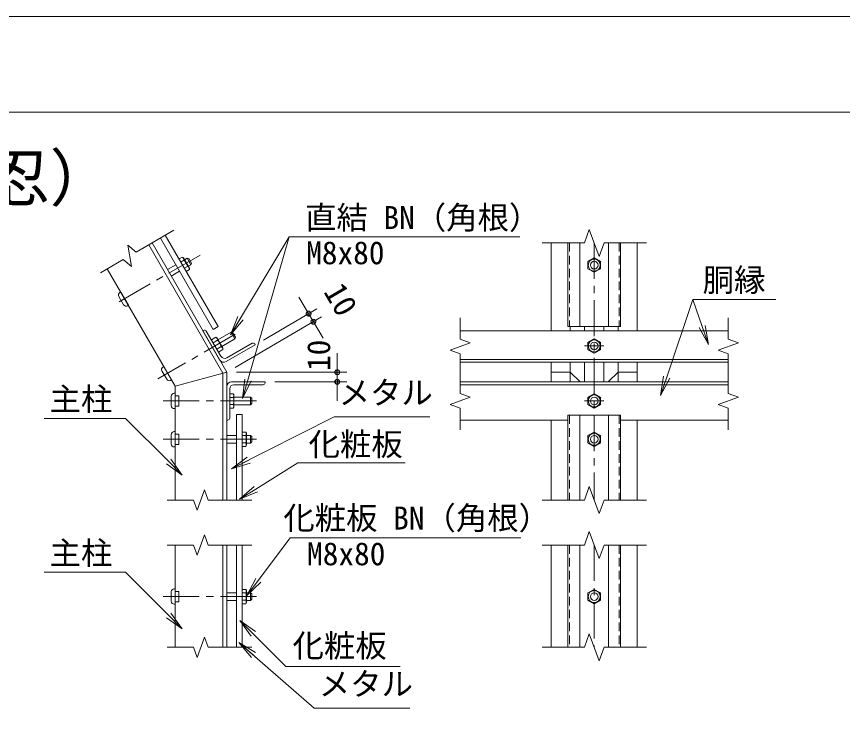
# Model space of a CAD drawing. Units: millimetres, scale not verified. Extents: x -4200 to 4200, y -2970 to 2970.
# Drawn here: x 750 to 2475, y 1505 to 2970 of the extents above; entities that cross this region are included whole.
import ezdxf
from ezdxf.enums import TextEntityAlignment as Align

# ---------------------------------------------------------------- set-up
doc = ezdxf.new("R2010")
doc.units = ezdxf.units.MM
doc.header["$LTSCALE"] = 15
doc.linetypes.add('CHAIN1', pattern=[8, 5, -1, 1, -1])
doc.linetypes.add('DASHED1', pattern=[1.8, 1.2, -0.6])
doc.layers.add('0-0_D-TTL-TXT', color=7, linetype='Continuous')
for name, color, linetype, lineweight in [('0-3_D-STR1', 1, 'Continuous', 9), ('0-4_D-BMK', 2, 'CHAIN1', 9), ('0-7_D-STR-DIM', 7, 'Continuous', 9), ('0-8_0', 7, 'Continuous', 9), ('0-A_D-STR3', 3, 'Continuous', 9), ('0-B_D-STR-TXT', 7, 'Continuous', 9), ('0-D_D-TTL', 2, 'Continuous', 9)]:
    doc.layers.add(name, color=color, linetype=linetype, lineweight=lineweight)
doc.styles.add('ＭＳ ゴシック', font='')
doc.styles.get('ＭＳ ゴシック').set_extended_font_data('MS Gothic')

# ---------------------------------------------------------------- blocks, each defined once
blk = doc.blocks.new('_DotSmall')
at = {"layer": '0-8_0'}
for p, q in [((1.119, 1.5), (-1.119, 1.5)), ((1.834, -0.371), (-1.834, -0.371))]:
    blk.add_line(p, q, dxfattribs=at)
for points in [[(1.875, 0), (1.86, 0.235), (1.816, 0.466), (1.743, 0.69), (1.643, 0.903), (1.517, 1.102), (1.367, 1.284), (1.195, 1.445), (1.005, 1.583), (0.798, 1.697), (0.579, 1.783), (0.351, 1.842), (0.118, 1.871), (-0.118, 1.871), (-0.351, 1.842), (-0.579, 1.783), (-0.798, 1.697), (-1.005, 1.583), (-1.195, 1.445), (-1.367, 1.284), (-1.517, 1.102), (-1.643, 0.903), (-1.743, 0.69), (-1.816, 0.466), (-1.86, 0.235), (-1.875, 0), (0, 0)], [(-1.875, 0), (-1.86, -0.235), (-1.816, -0.466), (-1.743, -0.69), (-1.643, -0.903), (-1.517, -1.102), (-1.367, -1.284), (-1.195, -1.445), (-1.005, -1.583), (-0.798, -1.697), (-0.579, -1.783), (-0.351, -1.842), (-0.118, -1.871), (0.118, -1.871), (0.351, -1.842), (0.579, -1.783), (0.798, -1.697), (1.005, -1.583), (1.195, -1.445), (1.367, -1.284), (1.517, -1.102), (1.643, -0.903), (1.743, -0.69), (1.816, -0.466), (1.86, -0.235), (1.875, 0), (0, 0)]]:
    blk.add_lwpolyline(points, close=True, dxfattribs=at)
blk = doc.blocks.new('MLeader2')
at = {"layer": '0-B_D-STR-TXT'}
blk.add_line((1239.61, 1675.01), (1216.04, 1708.01), dxfattribs=at)
for points in [[(1249.04, 1684.44), (1216.04, 1708.01), (1244.33, 1679.72)], [(1244.33, 1679.72), (1312.25, 1611.8), (1543.67, 1611.8), (1550.87, 1611.8)]]:
    blk.add_lwpolyline(points, dxfattribs=at)
blk = doc.blocks.new('MLeader3')
at = {"layer": '0-8_0'}
blk.add_line((1253.01, 1976.66), (1215.52, 1961.2), dxfattribs=at)
for points in [[(1249.49, 1982.32), (1337.28, 2036.91), (1554.49, 2036.91), (1561.69, 2036.91)], [(1245.96, 1987.98), (1215.52, 1961.2), (1249.49, 1982.32)]]:
    blk.add_lwpolyline(points, dxfattribs=at)
blk = doc.blocks.new('MLeader4')
at = {"layer": '0-8_0'}
blk.add_line((1072.34, 1723.04), (1095.91, 1690.05), dxfattribs=at)
for points in [[(1067.62, 1718.33), (977.41, 1808.55), (815.01, 1808.55), (807.81, 1808.55)], [(1062.91, 1713.62), (1095.91, 1690.05), (1067.62, 1718.33)]]:
    blk.add_lwpolyline(points, dxfattribs=at)
blk = doc.blocks.new('MLeader5')
at = {"layer": '0-8_0'}
blk.add_line((1072.34, 2044.67), (1095.91, 2011.67), dxfattribs=at)
for points in [[(1067.62, 2039.95), (977.41, 2130.17), (815.01, 2130.17), (807.81, 2130.17)], [(1062.91, 2035.24), (1095.91, 2011.67), (1067.62, 2039.95)]]:
    blk.add_lwpolyline(points, dxfattribs=at)
blk = doc.blocks.new('MLeader6')
at = {"layer": '0-8_0'}
blk.add_line((2113.99, 2213.96), (2094.88, 2178.2), dxfattribs=at)
for points in [[(2107.68, 2216.1), (2162.59, 2378.67), (2328.34, 2378.67), (2335.54, 2378.67)], [(2101.36, 2218.23), (2094.88, 2178.2), (2107.68, 2216.1)]]:
    blk.add_lwpolyline(points, dxfattribs=at)
blk = doc.blocks.new('MLeader17')
at = {"layer": '0-8_0'}
blk.add_line((1260.17, 1787.75), (1230.87, 1759.72), dxfattribs=at)
for points in [[(1254.83, 1791.75), (1321.37, 1880.64), (1795.54, 1880.64), (1802.74, 1880.64)], [(1249.5, 1795.74), (1230.87, 1759.72), (1254.83, 1791.75)]]:
    blk.add_lwpolyline(points, dxfattribs=at)
blk = doc.blocks.new('MLeader19')
at = {"layer": '0-8_0'}
blk.add_line((1239.52, 2208.24), (1222.04, 2171.65), dxfattribs=at)
for points in [[(1233.12, 2210.09), (1319.48, 2509.77), (1793.66, 2509.77), (1800.86, 2509.77)], [(1226.71, 2211.94), (1222.04, 2171.65), (1233.12, 2210.09)]]:
    blk.add_lwpolyline(points, dxfattribs=at)
blk = doc.blocks.new('_Open')
at = {"layer": '0-8_0'}
blk.add_line((-15, 2.5), (0, 0), dxfattribs=at)
blk.add_lwpolyline([(-15, -2.5), (0, 0), (-15, 0)], dxfattribs=at)

msp = doc.modelspace()

# ---------------------------------------------------------------- linework, layer by layer
at = {"layer": '0-3_D-STR1'}
for p, q in [((1180.94, 2224.36), (1025.91, 2492.87)), ((1188.94, 2226.51), (1032.84, 2496.87)), ((1866.34, 2313.11), (1866.34, 2496.87)), ((2046.34, 2313.11), (2046.34, 2496.87)), ((1080.94, 2197.57), (939.31, 2442.87)), ((1140.67, 2314.11), (1138.94, 2313.11)), ((1173.94, 2252.49), (1138.94, 2313.11)), ((1176.63, 2259.82), (1146.13, 2312.64)), ((2236.34, 2313.11), (1676.34, 2313.11)), ((1906.34, 2313.11), (1906.34, 2322.18)), ((1936.34, 2322.18), (1936.34, 2313.11)), ((1976.34, 2322.18), (1976.34, 2313.11)), ((2006.34, 2313.11), (2006.34, 2322.18)), ((1248.22, 2283.83), (1187.6, 2248.83)), ((1241.76, 2287.02), (1188.93, 2256.52)), ((1247.22, 2285.56), (1248.22, 2283.83)), ((2236.34, 2253.49), (1676.34, 2253.49)), ((2236.34, 2247.49), (1676.34, 2247.49)), ((1866.34, 2206.51), (1866.34, 2247.49)), ((1906.34, 2206.51), (1906.34, 2247.49)), ((1936.34, 2247.49), (1936.34, 2206.51)), ((1976.34, 2247.49), (1976.34, 2206.51)), ((2006.34, 2206.51), (2006.34, 2247.49)), ((2046.34, 2206.51), (2046.34, 2247.49)), ((1080.94, 2197.57), (1188.94, 2226.51)), ((1188.94, 1959.53), (1188.94, 2226.51)), ((1180.94, 1959.53), (1180.94, 2224.36)), ((1080.94, 1959.53), (1080.94, 2197.57)), ((1188.94, 2196.51), (1188.94, 2126.51)), ((1194.94, 2191.51), (1194.94, 2130.51)), ((1268.94, 2206.51), (1198.94, 2206.51)), ((1264.94, 2200.51), (1203.94, 2200.51)), ((1268.94, 2204.51), (1268.94, 2206.51)), ((1676.34, 2206.51), (2236.34, 2206.51)), ((1676.34, 2200.51), (2236.34, 2200.51)), ((1190.94, 2126.51), (1188.94, 2126.51)), ((1676.34, 2126.51), (1901.34, 2126.51)), ((1866.34, 1959.53), (1866.34, 2126.51)), ((2236.34, 2126.51), (2011.34, 2126.51)), ((2046.34, 1959.53), (2046.34, 2126.51)), ((1080.94, 1651.85), (1080.94, 1865.34)), ((1180.94, 1651.85), (1180.94, 1865.34)), ((1188.94, 1651.85), (1188.94, 1865.34)), ((1866.34, 1651.85), (1866.34, 1865.34)), ((2046.34, 1651.85), (2046.34, 1865.34))]:
    msp.add_line(p, q, dxfattribs=at)
for points in [[(1866.34, 2226.51), (1906.34, 2226.51), (1927.08, 2206.51)], [(1985.61, 2206.51), (2006.34, 2226.51), (2046.34, 2226.51)]]:
    msp.add_lwpolyline(points, dxfattribs=at)
for centre, radius, start, end in [((1142.67, 2310.64), 4, 30, 120), ((1243.76, 2283.56), 4, 30, 120), ((1182.6, 2257.49), 10, 210, 300), ((1184.43, 2264.32), 9, 210, 300), ((1198.94, 2196.51), 10, 90, 180), ((1203.94, 2191.51), 9, 90, 180), ((1264.94, 2204.51), 4, 270, 0), ((1190.94, 2130.51), 4, 270, 0)]:
    msp.add_arc(centre, radius, start, end, dxfattribs=at)
at = {"layer": '0-4_D-BMK'}
for p, q in [((1956.34, 2496.87), (1956.34, 1959.53)), ((1133.02, 2471.35), (954.62, 2368.35)), ((1206.61, 2305.99), (1044.62, 2212.47)), ((1976.34, 2281.47), (1936.34, 2281.47)), ((1250.93, 2166.51), (1044.94, 2166.51)), ((1976.34, 2166.51), (1936.34, 2166.51)), ((1250.93, 2086.51), (1044.94, 2086.51)), ((1956.34, 1865.34), (1956.34, 1651.85)), ((1250.93, 1757.79), (1044.94, 1757.79))]:
    msp.add_line(p, q, dxfattribs=at)
at = {"layer": '0-7_D-STR-DIM'}
for p, q in [((1078.38, 2523.17), (999.4, 2477.57)), ((1935.82, 2496.87), (1946.08, 2525.06)), ((1946.08, 2525.06), (1966.6, 2468.68)), ((982.17, 2492.03), (999.4, 2477.57)), ((989.98, 2447.71), (982.17, 2492.03)), ((1935.82, 2496.87), (1847.34, 2496.87)), ((1966.6, 2468.68), (1976.87, 2496.87)), ((2065.34, 2496.87), (1976.87, 2496.87)), ((972.75, 2462.18), (925.02, 2434.62)), ((972.75, 2462.18), (989.98, 2447.71)), ((1359.85, 2348.98), (1339.69, 2383.53)), ((1265.49, 2293.91), (1377.13, 2359.06)), ((1359.85, 2348.98), (1369.74, 2332.03)), ((1206.21, 2236.59), (1387.02, 2342.12)), ((1369.74, 2332.03), (1389.91, 2297.49)), ((1676.34, 2340.3), (1676.34, 2295.69)), ((2236.34, 2340.3), (2236.34, 2295.69)), ((1697.49, 2288), (1676.34, 2295.69)), ((1655.2, 2272.61), (1697.49, 2288)), ((1419.66, 2226.51), (1419.66, 2266.51)), ((1676.34, 2264.91), (1655.2, 2272.61)), ((1676.34, 2264.91), (1676.34, 2181.9)), ((2236.34, 2264.91), (2236.34, 2181.9)), ((1208.94, 2226.51), (1439.66, 2226.51)), ((1419.66, 2226.51), (1419.66, 2206.51)), ((1288.94, 2206.51), (1439.66, 2206.51)), ((1419.66, 2206.51), (1419.66, 2166.51)), ((1655.2, 2158.81), (1697.49, 2174.2)), ((1697.49, 2174.2), (1676.34, 2181.9)), ((1676.34, 2151.12), (1655.2, 2158.81)), ((1676.34, 2151.12), (1676.34, 2106.51)), ((2236.34, 2151.12), (2236.34, 2106.51)), ((1935.82, 1959.53), (1946.08, 1987.72)), ((1946.08, 1987.72), (1966.6, 1931.34)), ((1127.24, 1938.38), (1142.63, 1980.67)), ((1142.63, 1980.67), (1150.33, 1959.53)), ((1119.55, 1959.53), (1064.44, 1959.53)), ((1119.55, 1959.53), (1127.24, 1938.38)), ((1241.52, 1959.53), (1150.33, 1959.53)), ((1935.82, 1959.53), (1847.34, 1959.53)), ((1966.6, 1931.34), (1976.87, 1959.53)), ((2065.34, 1959.53), (1976.87, 1959.53)), ((1127.24, 1844.2), (1142.63, 1886.48)), ((1142.63, 1886.48), (1150.33, 1865.34)), ((1935.82, 1865.34), (1946.08, 1893.53)), ((1946.08, 1893.53), (1966.6, 1837.15)), ((1119.55, 1865.34), (1064.44, 1865.34)), ((1119.55, 1865.34), (1127.24, 1844.2)), ((1241.52, 1865.34), (1150.33, 1865.34)), ((1935.82, 1865.34), (1847.34, 1865.34)), ((1966.6, 1837.15), (1976.87, 1865.34)), ((2065.34, 1865.34), (1976.87, 1865.34)), ((1935.82, 1651.85), (1946.08, 1680.04)), ((1946.08, 1680.04), (1966.6, 1623.66)), ((1127.24, 1630.71), (1142.63, 1672.99)), ((1142.63, 1672.99), (1150.33, 1651.85)), ((1119.55, 1651.85), (1064.44, 1651.85)), ((1119.55, 1651.85), (1127.24, 1630.71)), ((1241.52, 1651.85), (1150.33, 1651.85)), ((1935.82, 1651.85), (1847.34, 1651.85)), ((1966.6, 1623.66), (1976.87, 1651.85)), ((2065.34, 1651.85), (1976.87, 1651.85))]:
    msp.add_line(p, q, dxfattribs=at)
for points in [[(2236.34, 2264.91), (2215.2, 2272.61), (2257.49, 2288), (2236.34, 2295.69)], [(2236.34, 2151.12), (2215.2, 2158.81), (2257.49, 2174.2), (2236.34, 2181.9)]]:
    msp.add_lwpolyline(points, dxfattribs=at)
at = {"layer": '0-A_D-STR3'}
for p, q in [((1050.16, 2506.87), (1160.26, 2316.18)), ((1060.55, 2512.87), (1170.65, 2322.18)), ((1901.34, 2496.87), (1901.34, 2322.18)), ((1926.34, 2496.87), (1926.34, 2322.18)), ((1986.34, 2496.87), (1986.34, 2322.18)), ((2011.34, 2496.87), (2011.34, 2322.18)), ((1089.14, 2463.35), (1095.68, 2467.13)), ((1095.68, 2467.13), (1098.19, 2465.68)), ((1095.68, 2467.13), (1098.19, 2465.68)), ((1064.94, 2441.28), (1082.26, 2451.28)), ((1092.9, 2456.85), (1099.44, 2460.63)), ((1110.69, 2444.03), (1098.19, 2465.68)), ((1100.44, 2461.78), (1106.16, 2465.08)), ((1106.16, 2465.08), (1109.44, 2464.2)), ((1106.16, 2465.08), (1114.16, 2451.22)), ((1108.44, 2447.92), (1114.16, 2451.22)), ((1109.44, 2464.2), (1115.04, 2454.5)), ((1114.16, 2451.22), (1115.04, 2454.5)), ((1072.94, 2427.42), (1090.26, 2437.42)), ((1100.4, 2443.85), (1106.94, 2447.63)), ((1104.15, 2437.35), (1110.69, 2441.13)), ((1110.69, 2441.13), (1110.69, 2444.03)), ((963.48, 2385.01), (973.48, 2367.69)), ((965.67, 2393.21), (967.41, 2394.21)), ((967.41, 2394.21), (983.41, 2366.5)), ((981.67, 2365.5), (983.41, 2366.5)), ((1160.26, 2316.18), (1170.65, 2322.18)), ((2011.34, 2322.18), (1901.34, 2322.18)), ((1156.63, 2294.47), (1165.77, 2299.74)), ((1165.77, 2299.74), (1168.28, 2298.29)), ((1165.77, 2299.74), (1168.28, 2298.29)), ((1180.78, 2276.64), (1168.28, 2298.29)), ((1170.53, 2294.4), (1197.89, 2310.2)), ((1178.53, 2280.54), (1205.89, 2296.34)), ((1197.89, 2310.2), (1201.17, 2309.32)), ((1197.89, 2310.2), (1205.89, 2296.34)), ((1201.17, 2309.32), (1206.77, 2299.62)), ((1205.89, 2296.34), (1206.77, 2299.62)), ((1160.38, 2287.97), (1169.52, 2293.24)), ((1167.89, 2274.97), (1177.02, 2280.24)), ((1171.64, 2268.47), (1180.78, 2273.74)), ((1180.78, 2273.74), (1180.78, 2276.64)), ((1053.48, 2229.13), (1063.48, 2211.81)), ((1055.67, 2237.32), (1057.41, 2238.32)), ((1057.41, 2238.32), (1073.41, 2210.61)), ((1071.67, 2209.61), (1073.41, 2210.61)), ((1072.94, 2176.51), (1072.94, 2156.51)), ((1078.94, 2182.51), (1080.94, 2182.51)), ((1080.94, 2182.51), (1080.94, 2150.51)), ((1080.94, 2177.31), (1088.94, 2177.31)), ((1088.94, 2177.31), (1088.94, 2155.71)), ((1194.94, 2181.52), (1202.49, 2181.52)), ((1194.94, 2181.52), (1194.94, 2151.5)), ((1194.94, 2174.01), (1202.49, 2174.01)), ((1202.49, 2181.52), (1203.94, 2179.01)), ((1203.94, 2154.01), (1203.94, 2179.01)), ((1203.94, 2174.51), (1238.54, 2174.51)), ((1238.54, 2174.51), (1240.94, 2172.11)), ((1238.54, 2174.51), (1238.54, 2158.51)), ((1194.94, 2159), (1202.49, 2159)), ((1203.94, 2158.51), (1238.54, 2158.51)), ((1238.54, 2158.51), (1240.94, 2160.91)), ((1240.94, 2172.11), (1240.94, 2160.91)), ((1078.94, 2150.51), (1080.94, 2150.51)), ((1080.94, 2155.71), (1088.94, 2155.71)), ((1194.94, 2151.5), (1202.49, 2151.5)), ((1202.49, 2151.5), (1203.94, 2154.01)), ((1208.94, 2138.51), (1208.94, 1959.53)), ((1208.94, 2138.51), (1220.94, 2138.51)), ((1220.94, 2138.51), (1220.94, 1959.53)), ((1901.34, 2136.51), (1901.34, 1959.53)), ((2011.34, 2136.51), (1901.34, 2136.51)), ((1926.34, 2136.51), (1926.34, 1959.53)), ((1986.34, 2136.51), (1986.34, 1959.53)), ((2011.34, 2136.51), (2011.34, 1959.53)), ((1072.94, 2096.51), (1072.94, 2076.51)), ((1078.94, 2102.51), (1080.94, 2102.51)), ((1080.94, 2102.51), (1080.94, 2070.51)), ((1080.94, 2097.31), (1088.94, 2097.31)), ((1088.94, 2097.31), (1088.94, 2075.71)), ((1188.94, 2094.51), (1208.94, 2094.51)), ((1220.94, 2101.52), (1228.49, 2101.52)), ((1220.94, 2101.52), (1220.94, 2071.5)), ((1220.94, 2094.01), (1228.49, 2094.01)), ((1228.49, 2101.52), (1229.94, 2099.01)), ((1229.94, 2074.01), (1229.94, 2099.01)), ((1229.94, 2094.51), (1238.54, 2094.51)), ((1238.54, 2094.51), (1240.94, 2092.11)), ((1238.54, 2094.51), (1238.54, 2078.51)), ((1240.94, 2092.11), (1240.94, 2080.91)), ((1078.94, 2070.51), (1080.94, 2070.51)), ((1080.94, 2075.71), (1088.94, 2075.71)), ((1188.94, 2078.51), (1208.94, 2078.51)), ((1220.94, 2079), (1228.49, 2079)), ((1220.94, 2071.5), (1228.49, 2071.5)), ((1228.49, 2071.5), (1229.94, 2074.01)), ((1229.94, 2078.51), (1238.54, 2078.51)), ((1238.54, 2078.51), (1240.94, 2080.91)), ((1208.94, 1865.34), (1208.94, 1651.85)), ((1220.94, 1865.34), (1220.94, 1651.85)), ((1901.34, 1865.34), (1901.34, 1651.85)), ((1926.34, 1865.34), (1926.34, 1651.85)), ((1986.34, 1865.34), (1986.34, 1651.85)), ((2011.34, 1865.34), (2011.34, 1651.85)), ((1072.94, 1767.79), (1072.94, 1747.79)), ((1078.94, 1773.79), (1080.94, 1773.79)), ((1080.94, 1773.79), (1080.94, 1741.79)), ((1080.94, 1768.59), (1088.94, 1768.59)), ((1088.94, 1768.59), (1088.94, 1746.99)), ((1188.94, 1765.79), (1208.94, 1765.79)), ((1220.94, 1772.8), (1228.49, 1772.8)), ((1220.94, 1765.29), (1228.49, 1765.29)), ((1228.49, 1772.8), (1229.94, 1770.29)), ((1229.94, 1745.29), (1229.94, 1770.29)), ((1229.94, 1765.79), (1238.54, 1765.79)), ((1238.54, 1765.79), (1240.94, 1763.39)), ((1238.54, 1765.79), (1238.54, 1749.79)), ((1240.94, 1763.39), (1240.94, 1752.19)), ((1080.94, 1746.99), (1088.94, 1746.99)), ((1188.94, 1749.79), (1208.94, 1749.79)), ((1220.94, 1750.28), (1228.49, 1750.28)), ((1220.94, 1742.78), (1228.49, 1742.78)), ((1228.49, 1742.78), (1229.94, 1745.29)), ((1229.94, 1749.79), (1238.54, 1749.79)), ((1238.54, 1749.79), (1240.94, 1752.19)), ((1078.94, 1741.79), (1080.94, 1741.79))]:
    msp.add_line(p, q, dxfattribs=at)
at = {"layer": '0-A_D-STR3', "linetype": 'DASHED1'}
for p, q in [((1904.54, 2496.87), (1904.54, 2322.18)), ((2008.14, 2496.87), (2008.14, 2322.18)), ((1904.54, 2136.51), (1904.54, 1959.53)), ((2008.14, 2136.51), (2008.14, 1959.53)), ((1904.54, 1865.34), (1904.54, 1651.85)), ((2008.14, 1865.34), (2008.14, 1651.85))]:
    msp.add_line(p, q, dxfattribs=at)
at = {"layer": '0-A_D-STR3'}
for points in [[(1969.34, 2457.86), (1956.34, 2465.36), (1943.34, 2457.86), (1943.34, 2442.85), (1956.34, 2435.34), (1969.34, 2442.85)], [(1969.34, 2288.97), (1956.34, 2296.48), (1943.34, 2288.97), (1943.34, 2273.96), (1956.34, 2266.46), (1969.34, 2273.96)], [(1969.34, 2174.01), (1956.34, 2181.52), (1943.34, 2174.01), (1943.34, 2159), (1956.34, 2151.5), (1969.34, 2159)], [(1969.34, 2094.01), (1956.34, 2101.52), (1943.34, 2094.01), (1943.34, 2079), (1956.34, 2071.5), (1969.34, 2079)], [(1969.34, 1765.29), (1956.34, 1772.8), (1943.34, 1765.29), (1943.34, 1750.28), (1956.34, 1742.78), (1969.34, 1750.28)]]:
    msp.add_lwpolyline(points, close=True, dxfattribs=at)
for centre, radius in [((1956.34, 2450.35), 12.5), ((1956.34, 2450.35), 8), ((1956.34, 2281.47), 12.5), ((1956.34, 2281.47), 8), ((1956.34, 2166.51), 12.5), ((1956.34, 2166.51), 8), ((1956.34, 2086.51), 12.5), ((1956.34, 2086.51), 8), ((1956.34, 1757.79), 12.5), ((1956.34, 1757.79), 8)]:
    msp.add_circle(centre, radius, dxfattribs=at)
for centre, radius, start, end in [((1092.81, 2461.14), 6.64, 355.61586, 64.38414), ((1082.68, 2442.29), 24.84, 12.4121, 47.5879), ((1104.07, 2441.64), 6.64, 355.61585, 64.38416), ((968.67, 2388.01), 6, 120, 210), ((978.67, 2370.69), 6, 210, 300), ((1162.89, 2293.75), 6.64, 355.61586, 64.38414), ((1152.77, 2274.9), 24.84, 12.4121, 47.5879), ((1174.15, 2274.25), 6.64, 355.61585, 64.38416), ((1058.67, 2232.13), 6, 120, 210), ((1068.67, 2214.81), 6, 210, 300), ((1078.94, 2176.51), 6, 90, 180), ((1197.01, 2177.76), 6.64, 325.61586, 34.38414), ((1178.81, 2166.51), 24.84, 342.4121, 17.5879), ((1078.94, 2156.51), 6, 180, 270), ((1197.01, 2155.25), 6.64, 325.61585, 34.38416), ((1078.94, 2096.51), 6, 90, 180), ((1223, 2097.76), 6.64, 325.61586, 34.38414), ((1204.81, 2086.51), 24.84, 342.4121, 17.5879), ((1078.94, 2076.51), 6, 180, 270), ((1223, 2075.25), 6.64, 325.61585, 34.38416), ((1078.94, 1767.79), 6, 90, 180), ((1223, 1769.05), 6.64, 325.61586, 34.38414), ((1204.81, 1757.79), 24.84, 342.4121, 17.5879), ((1078.94, 1747.79), 6, 180, 270), ((1223, 1746.53), 6.64, 325.61585, 34.38416)]:
    msp.add_arc(centre, radius, start, end, dxfattribs=at)
at = {"layer": '0-B_D-STR-TXT'}
for p, q in [((1319.48, 2509.77), (1197.95, 2306.65)), ((2162.59, 2378.67), (2194.4, 2286.12))]:
    msp.add_line(p, q, dxfattribs=at)
for points in [[(1612.89, 2133.29), (1413.24, 2133.29), (1200.82, 2025.73)], [(1571.38, 1524.48), (1371.73, 1524.48), (1215.74, 1660.33)]]:
    msp.add_lwpolyline(points, dxfattribs=at)
at = {"layer": '0-D_D-TTL', "color": 7}
msp.add_lwpolyline([(-4200.01, -2970.04), (4199.99, -2970.04), (4199.99, 2969.96), (-4200.01, 2969.96)], close=True, dxfattribs=at)
at = {"layer": '0-D_D-TTL'}
msp.add_lwpolyline([(-3900.01, 2769.96), (3899.99, 2769.96), (3899.99, -2770.04), (-3900.01, -2770.04)], close=True, dxfattribs=at)

# ---------------------------------------------------------------- block references
at = {"layer": '0-7_D-STR-DIM', "xscale": 2.666667, "yscale": 2.666667}
for p, rotation in [((1359.85, 2348.98), 300.27002), ((1369.74, 2332.03), 120.27002), ((1419.66, 2226.51), 270), ((1419.66, 2206.51), 90)]:
    msp.add_blockref('_DotSmall', p, dxfattribs=dict(at, rotation=rotation))
at = {"layer": '0-8_0'}
for name in ['MLeader19', 'MLeader6', 'MLeader5', 'MLeader3', 'MLeader17', 'MLeader4']:
    msp.add_blockref(name, (0, 0), dxfattribs=at)
at = {"layer": '0-B_D-STR-TXT', "xscale": 2.666667, "yscale": 2.666667}
for p, rotation in [((1196.93, 2304.93), 239.10747), ((2195.05, 2284.22), 288.96709), ((1199.04, 2024.83), 206.64009), ((1214.22, 1661.63), 139.30919)]:
    msp.add_blockref('_Open', p, dxfattribs=dict(at, rotation=rotation))
at = {"layer": '0-B_D-STR-TXT'}
msp.add_blockref('MLeader2', (0, 0), dxfattribs=at)

# ---------------------------------------------------------------- texts
at = {"layer": '0-0_D-TTL-TXT', "style": 'ＭＳ ゴシック'}
msp.add_text('ＸＦ－１型Ｈ１８００（外忍）', height=96.22, dxfattribs=at).set_placement((-887.14, 2555.77), align=Align.BOTTOM_LEFT)
at = {"layer": '0-7_D-STR-DIM', "style": 'ＭＳ ゴシック'}
for rotation, p in [(300.27, (1377.47, 2387.73)), (90, (1419.25, 2229.18))]:
    msp.add_text('10', height=48.06, rotation=rotation, dxfattribs=at).set_placement(p, align=Align.BOTTOM_LEFT)
at = {"layer": '0-B_D-STR-TXT', "style": 'ＭＳ ゴシック'}
for s, p in [('直結 BN（角根）', (1352.39, 2511.32)), ('M8x80', (1354.81, 2437.82)), ('胴縁', (2182.89, 2380.89)), ('メタル', (1422.59, 2145.46)), ('主柱', (818.7, 2131.83)), ('化粧板', (1359.71, 2037.65)), ('化粧板 BN（角根）', (1307.01, 1883.45)), ('主柱', (818.7, 1810.2)), ('M8x80', (1356.69, 1808.69)), ('化粧板', (1326.25, 1616.57)), ('メタル', (1381.08, 1536.65))]:
    msp.add_text(s, height=48.06, dxfattribs=at).set_placement(p, align=Align.BOTTOM_LEFT)

doc.saveas('drawing.dxf')
